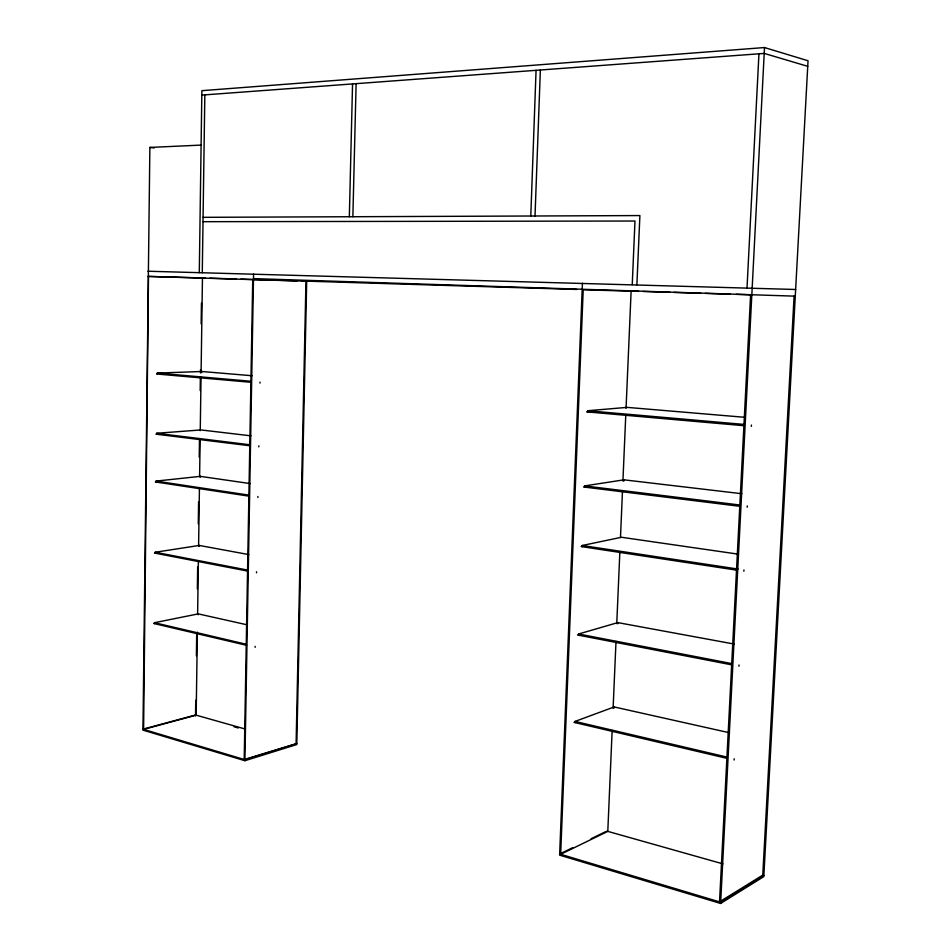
<?xml version="1.0" encoding="UTF-8"?>
<svg xmlns="http://www.w3.org/2000/svg" width="951" height="951" viewBox="0 0 951 951"><rect width="100%" height="100%" fill="white"/><g stroke="black" fill="none" stroke-linecap="round" stroke-linejoin="round"><path stroke-width="1.43" d="M201.101 145.099L149.866 147.429L142.959 730.118L244.906 760.705L296.795 744.538L306.697 281.151L252.728 279.63L244.205 759.504L296.807 743.587L244.918 759.718L142.971 729.191M154.442 623.642L154.454 622.703L198.26 613.882L246.891 624.771M155.251 553.197L155.263 552.246L199.258 545.446L248.865 554.588M250.137 483.572L200.245 476.356L156.071 481.099L156.071 482.062L160.481 481.575M156.618 434.25L156.618 433.287L200.923 429.935L250.993 435.843M157.295 374.052L157.307 373.089L201.767 371.496L252.063 375.74M199.294 272.652L201.874 90.678L764.509 47.55L808.041 60.757L763.808 876.608L720.608 903.45L559.616 855.139L582.428 283.267M195.526 715.889L195.74 700.186M196.381 655.738L196.702 633.509M197.344 589.061L197.653 566.844M198.272 523.87L198.593 501.652M199.234 457.205L199.484 439.421M200.185 390.54L200.376 377.202M200.447 372.756L200.483 369.796M201.148 323.863L201.446 303.119M202.278 272.735L204.834 94.874M197.356 632.177L196.168 715.176L143.601 729.381L148.487 276.42L202.456 277.954L201.089 372.816M197.618 614.394L198.379 561.042M198.593 546.219L199.425 488.41M199.603 476.558L200.138 439.505M200.257 430.613L201.03 377.262M198.248 614.798L198.26 613.882M199.234 546.361L199.258 545.446M200.233 477.283L200.245 476.356M201.755 372.435L201.767 371.496M244.906 760.705L253.572 274.161M255.141 647.334L255.153 646.347M256.508 572.799L256.532 571.801M257.887 497.504L257.911 496.493M258.827 446.875L258.838 445.864M259.992 383.098L260.015 382.064M296.106 743.385L305.96 281.139M349.338 216.745L352.548 83.926M352.869 216.733L356.114 83.664M530.789 216.008L536.067 70.326M535.021 215.996L540.358 70.005M574.986 722.594L575.034 721.429L614.156 706.95L729.572 732.781M578.529 635.173L578.577 634.008L617.805 622.608L734.136 644.053M582.119 546.694L582.178 545.505L621.49 537.267L737.298 554.017M741.875 493.724L623.975 479.827L584.592 485.913L584.544 487.114L587.456 486.662M744.716 417.299L627.113 407.373L587.647 410.737L587.599 411.949L591.974 411.569M612.147 730.451L607.796 831.376L560.65 854.295L583.213 289.805L638.525 291.351M613.11 708.186L615.998 641.402M616.759 623.583L619.838 552.341M620.48 537.505L622.465 491.489M622.917 481.099L625.734 415.789M626.055 408.371L631.119 291.125M632.237 284.658L634.983 221.024L203.015 221.69M614.108 708.067L614.156 706.95M617.758 623.737L617.805 622.608M623.927 480.98L623.975 479.827M636.885 284.777L639.892 215.568L203.074 217.327M747.022 287.832L758.946 53.803M750.601 294.953L719.527 901.881L762.761 875.122L763.879 875.443L720.668 902.226L559.663 853.998L572.764 847.638M720.608 903.45L764.509 47.55M734.113 760.027L734.172 758.791M738.963 666.247L739.022 664.987M743.872 571.242L743.944 569.958M747.189 507.204L747.26 505.92M751.373 426.369L751.433 425.061M762.761 875.122L794.097 296.13L795.274 296.165L253.489 278.607M591.106 838.734L605.514 831.733M144.386 728.799L195.537 714.997L244.704 728.882M201.814 95.1L764.212 53.411L807.744 66.332M147.881 271.225L795.642 289.484M201.802 277.93L205.416 278.049M209.85 278.179L236.466 279M240.9 279.13L297.092 280.866M301.526 280.997L576.698 289.449M642.971 291.481L669.635 292.302M674.081 292.444L700.756 293.265M705.202 293.395L730.392 294.168M736.312 294.346L751.135 294.81M147.821 276.396L253.477 279.653M157.307 373.089L251.207 381.303M587.647 410.737L744.062 424.419M156.642 373.993L251.195 382.314M586.565 411.854L743.991 425.715M149.866 147.429L154.276 147.928M156.618 433.287L250.077 444.783M584.592 485.913L739.926 505.017M155.964 434.167L250.065 445.793M583.522 486.983L739.866 506.301M156.071 481.099L249.186 495.174M582.178 545.505L738.107 569.078M155.417 481.955L249.162 496.184M581.109 546.54L736.585 570.136M155.263 552.246L247.842 570.125M578.577 634.008L731.735 663.584M154.609 553.066L247.831 571.123M577.53 634.983L731.676 664.832M154.454 622.703L246.523 644.314M575.034 721.429L727.004 757.103M153.8 623.487L246.511 645.301M573.988 722.356L726.944 758.351M606.821 831.103L722.95 863.888M234.029 726.778L238.309 727.99"/></g></svg>
